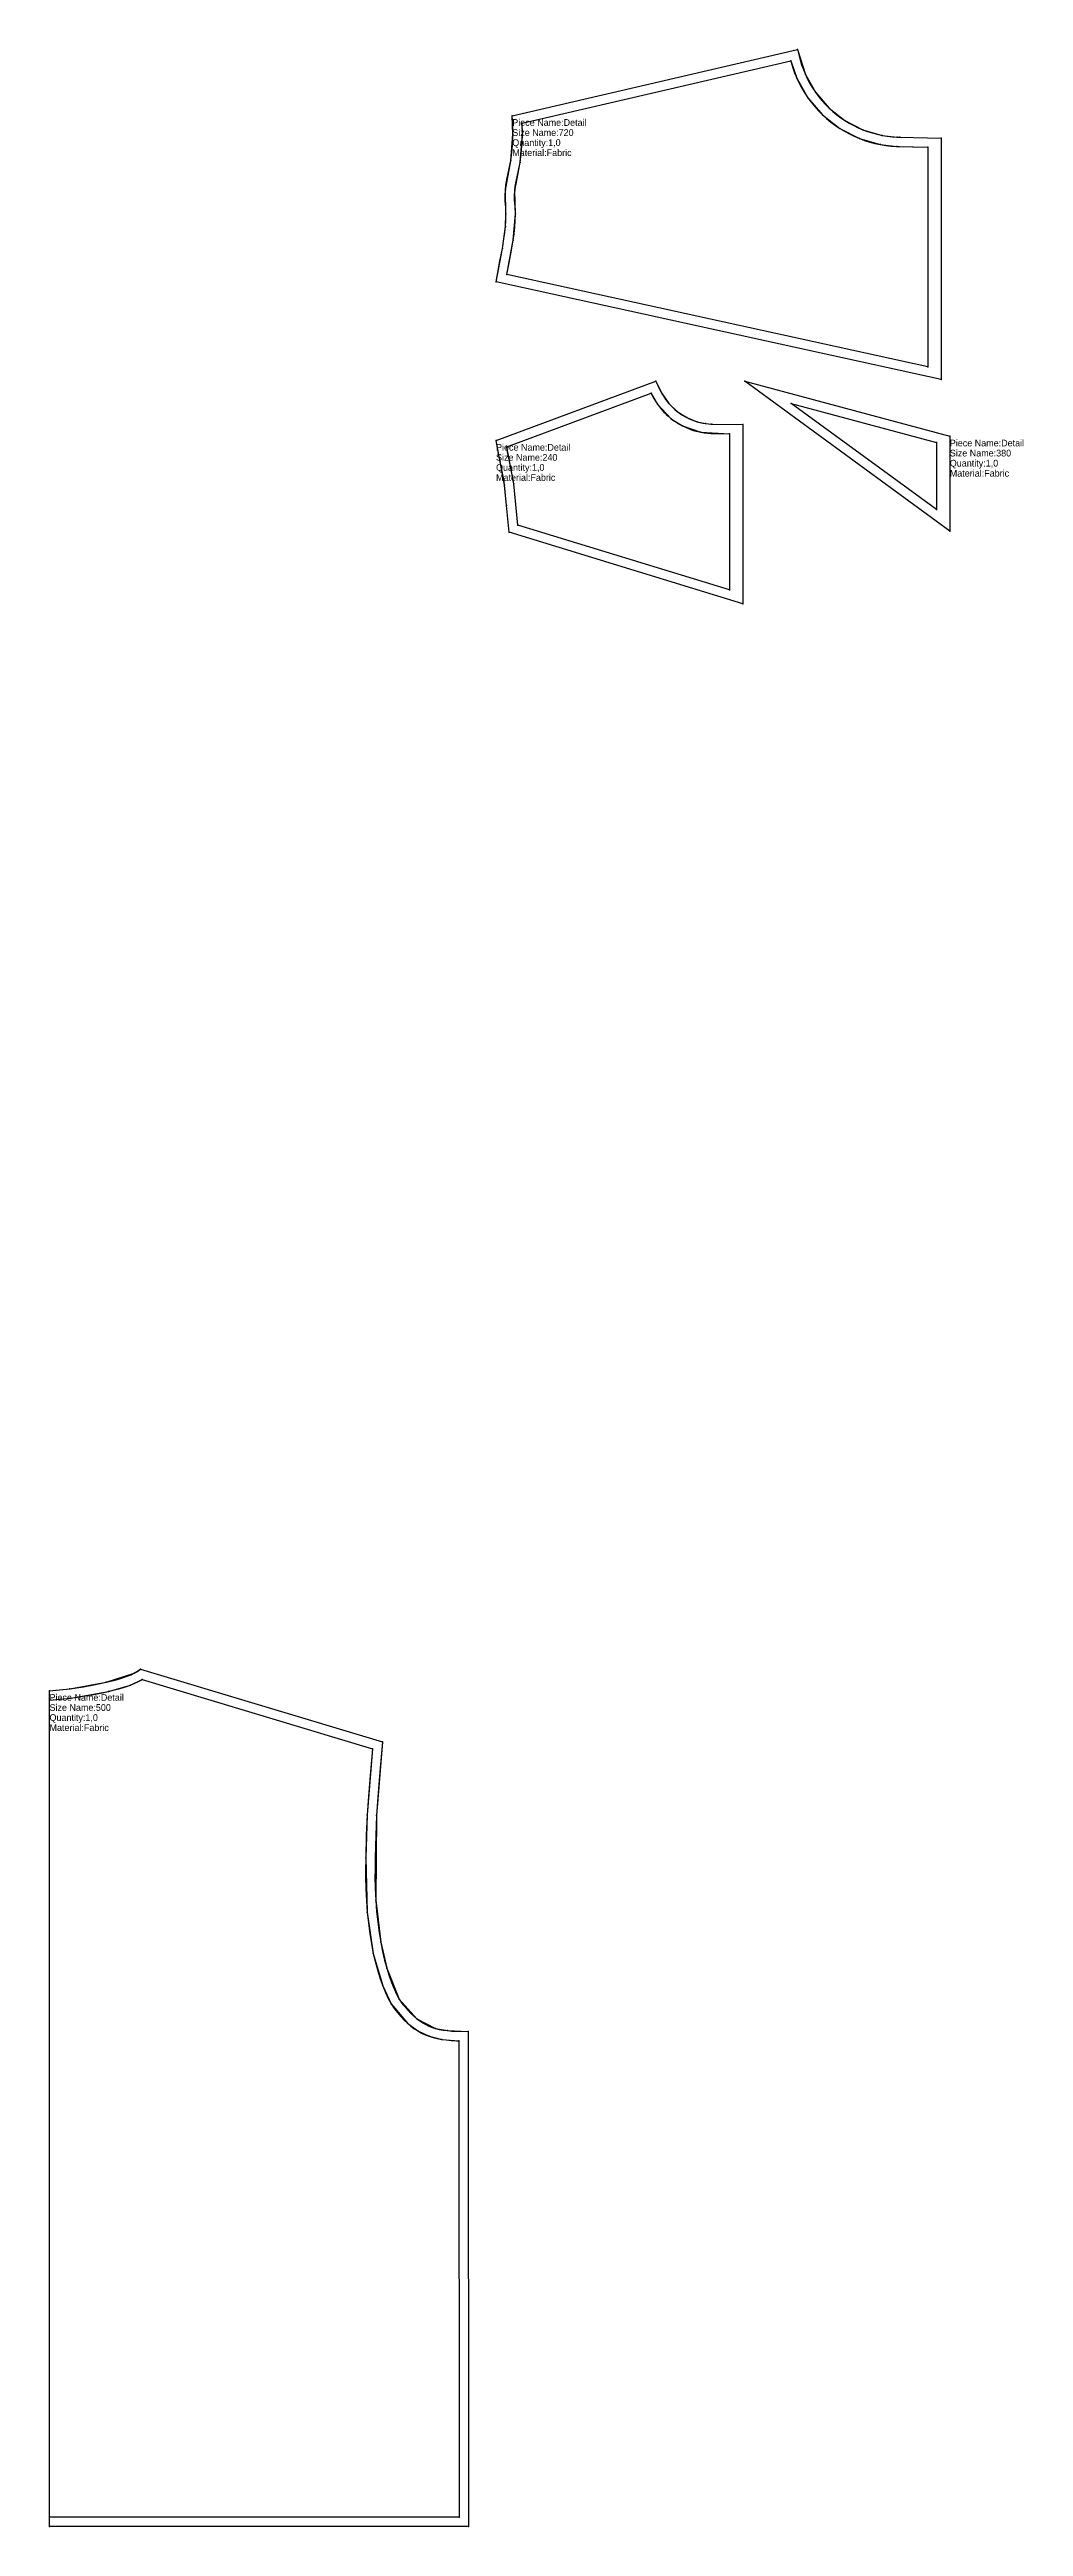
# Model space of a CAD drawing. Extents: x 0 to 1246, y -69 to 9550.
# Drawn here: x 6 to 732, y 7705 to 9550 of the extents above; entities that cross this region are included whole.
import ezdxf

# ---------------------------------------------------------------- set-up
doc = ezdxf.new("R2010")
doc.units = 0
for name, color, linetype in [('1', 7, 'CONTINUOUS'), ('14', 7, 'CONTINUOUS'), ('2', 7, 'CONTINUOUS'), ('3', 7, 'CONTINUOUS'), ('84', 7, 'CONTINUOUS'), ('87', 7, 'CONTINUOUS')]:
    doc.layers.add(name, color=color, linetype=linetype)

# ---------------------------------------------------------------- blocks, each defined once
blk = doc.blocks.new('piece_Detail_s500_M')
at = {"layer": '1'}
blk.add_lwpolyline([(6.35, 8327.87), (21.43, 8329.38), (48.67, 8334.15), (69.56, 8340.94), (74.08, 8343.9), (254.49, 8289.73), (250.14, 8235.02), (249.56, 8171.81), (253.22, 8140.58), (257.69, 8121.18), (267.06, 8098.22), (280.07, 8083.51), (294.12, 8076.29), (302.9, 8074.66), (318.34, 8073.98), (318.61, 7705.33), (6.35, 7705.33)], close=True, dxfattribs=at)
at = {"layer": '14'}
blk.add_lwpolyline([(6.35, 8320.85), (22.3, 8322.43), (50.26, 8327.33), (66.65, 8332.08), (75.36, 8336.21), (247.01, 8284.67), (243.15, 8235.4), (242.06, 8203.42), (243.21, 8162.86), (247.72, 8132.24), (254.71, 8107.96), (261.06, 8094.59), (273.17, 8080.2), (280.87, 8074.41), (289.23, 8070.48), (298.67, 8068.16), (311.35, 8067.15), (311.61, 7712.33), (6.35, 7712.33)], close=True, dxfattribs=at)
at = {"layer": '2'}
for p in [(74.08, 8343.9), (6.35, 8327.87), (75.36, 8336.21), (6.35, 8320.85), (247.01, 8284.67), (254.49, 8289.73), (311.35, 8067.15), (318.34, 8073.98), (6.35, 7712.33), (6.35, 7705.33), (311.61, 7712.33), (318.61, 7705.33)]:
    blk.add_point(p, dxfattribs=at)
at = {"layer": '3'}
for p in [(69.56, 8340.94), (21.43, 8329.38), (22.3, 8322.43), (48.67, 8334.15), (50.26, 8327.33), (66.65, 8332.08), (243.15, 8235.4), (250.14, 8235.02), (242.06, 8203.42), (243.21, 8162.86), (249.56, 8171.81), (253.22, 8140.58), (247.72, 8132.24), (257.69, 8121.18), (254.71, 8107.96), (261.06, 8094.59), (267.06, 8098.22), (280.07, 8083.51), (273.17, 8080.2), (280.87, 8074.41), (289.23, 8070.48), (294.12, 8076.29), (298.67, 8068.16), (302.9, 8074.66)]:
    blk.add_point(p, dxfattribs=at)
at = {"layer": '84'}
blk.add_lwpolyline([(6.35, 8327.87), (10.97, 8328.24), (21.43, 8329.38), (31.78, 8330.86), (39.27, 8332.18), (44.07, 8333.14), (48.67, 8334.15), (53.03, 8335.22), (57.11, 8336.33), (60.85, 8337.48), (64.21, 8338.64), (67.14, 8339.81), (69.56, 8340.94), (71.4, 8341.98), (74.08, 8343.9), (254.49, 8289.73), (252.48, 8267.18), (250.99, 8248.52), (250.14, 8235.02), (249.48, 8220.1), (249.06, 8203.3), (248.97, 8193.96), (248.96, 8189.39), (249.14, 8180.45), (249.56, 8171.81), (250.18, 8163.49), (251.01, 8155.49), (252.03, 8147.85), (253.22, 8140.58), (254.57, 8133.7), (256.06, 8127.22), (257.69, 8121.18), (259.42, 8115.59), (261.25, 8110.47), (263.15, 8105.85), (265.09, 8101.76), (267.06, 8098.22), (269.03, 8095.21), (269.98, 8093.98), (271.1, 8092.58), (273.4, 8089.9), (275.65, 8087.52), (277.87, 8085.39), (280.07, 8083.51), (282.27, 8081.86), (284.5, 8080.41), (286.76, 8079.14), (289.1, 8078.04), (291.54, 8077.09), (294.12, 8076.29), (296.85, 8075.62), (299.77, 8075.08), (302.9, 8074.66), (306.24, 8074.37), (309.86, 8074.19), (318.34, 8073.98), (318.61, 7705.33), (6.35, 7705.33)], close=True, dxfattribs=at)
at = {"layer": '87'}
blk.add_lwpolyline([(6.35, 8320.85), (11.62, 8321.27), (22.3, 8322.43), (32.89, 8323.95), (40.56, 8325.3), (45.51, 8326.28), (50.26, 8327.33), (54.79, 8328.44), (59.05, 8329.61), (63.02, 8330.82), (66.65, 8332.08), (69.92, 8333.38), (72.77, 8334.71), (75.18, 8336.08), (75.36, 8336.21), (247.01, 8284.67), (245.5, 8267.77), (244.01, 8249.01), (243.15, 8235.4), (242.48, 8220.35), (242.06, 8203.42), (241.97, 8194), (241.96, 8189.32), (242.15, 8180.21), (242.57, 8171.38), (243.21, 8162.86), (244.06, 8154.67), (245.1, 8146.83), (246.33, 8139.34), (247.72, 8132.24), (249.27, 8125.53), (250.96, 8119.23), (252.78, 8113.37), (254.71, 8107.96), (256.74, 8103.02), (258.87, 8098.55), (261.06, 8094.59), (263.32, 8091.15), (264.47, 8089.65), (265.72, 8088.1), (268.2, 8085.22), (270.68, 8082.59), (273.17, 8080.2), (275.69, 8078.05), (278.25, 8076.12), (280.87, 8074.41), (283.56, 8072.91), (286.35, 8071.6), (289.23, 8070.48), (292.24, 8069.54), (295.38, 8068.77), (298.67, 8068.16), (302.13, 8067.7), (305.77, 8067.38), (309.6, 8067.19), (311.35, 8067.15), (311.61, 7712.33), (6.35, 7712.33)], close=True, dxfattribs=at)
at = {"layer": '1'}
for s, p in [('Piece Name:Detail', (6.35, 8320.37)), ('Size Name:500', (6.35, 8312.87)), ('Quantity:1,0', (6.35, 8305.37)), ('Material:Fabric', (6.35, 8297.87))]:
    blk.add_text(s, height=5, dxfattribs=at).set_placement(p)
blk = doc.blocks.new('piece_Detail_s240-12_M')
at = {"layer": '1'}
blk.add_lwpolyline([(339.2, 9259.09), (458.35, 9303.28), (462.9, 9293.96), (467.91, 9286.83), (474.15, 9280.87), (481.29, 9276.3), (489.13, 9273.18), (495.34, 9271.84), (499.63, 9271.44), (523.14, 9270.97), (523.14, 9137.62), (348.89, 9190.8), (347.06, 9210.77), (345.51, 9226), (342.14, 9243.26)], close=True, dxfattribs=at)
at = {"layer": '14'}
blk.add_lwpolyline([(347.11, 9254.56), (454.78, 9294.49), (459.49, 9286.25), (469.83, 9275.36), (478.09, 9270.07), (491.93, 9265.31), (513.14, 9264.16), (513.14, 9148), (355.43, 9196.13), (352.46, 9226.88)], close=True, dxfattribs=at)
at = {"layer": '2'}
for p in [(458.35, 9303.28), (454.78, 9294.49), (513.14, 9264.16), (523.14, 9270.97), (339.2, 9259.09), (347.11, 9254.56), (348.89, 9190.8), (355.43, 9196.13), (513.14, 9148), (523.14, 9137.62)]:
    blk.add_point(p, dxfattribs=at)
at = {"layer": '3'}
for p in [(459.49, 9286.25), (462.9, 9293.96), (467.91, 9286.83), (474.15, 9280.87), (469.83, 9275.36), (478.09, 9270.07), (481.29, 9276.3), (489.13, 9273.18), (491.93, 9265.31), (495.34, 9271.84), (499.63, 9271.44), (342.14, 9243.26), (345.51, 9226), (352.46, 9226.88), (347.06, 9210.77)]:
    blk.add_point(p, dxfattribs=at)
at = {"layer": '84'}
blk.add_lwpolyline([(339.2, 9259.09), (458.35, 9303.28), (461.87, 9295.88), (462.9, 9293.96), (464.01, 9292.09), (465.22, 9290.28), (466.52, 9288.53), (467.91, 9286.83), (469.4, 9285.18), (470.15, 9284.41), (470.9, 9283.68), (472.51, 9282.22), (474.15, 9280.87), (475.86, 9279.6), (477.62, 9278.41), (479.43, 9277.31), (481.29, 9276.3), (483.19, 9275.38), (485.13, 9274.55), (487.11, 9273.82), (489.13, 9273.18), (491.17, 9272.64), (493.25, 9272.19), (495.34, 9271.84), (497.46, 9271.59), (499.63, 9271.44), (500.7, 9271.42), (523.14, 9270.97), (523.14, 9137.62), (348.89, 9190.8), (347.06, 9210.77), (345.75, 9223.67), (345.51, 9226), (344.91, 9230.08), (343.73, 9236.01), (342.14, 9243.26), (340.9, 9249.52)], close=True, dxfattribs=at)
at = {"layer": '87'}
blk.add_lwpolyline([(347.11, 9254.56), (454.78, 9294.49), (455.62, 9292.73), (456.8, 9290.51), (458.09, 9288.35), (459.49, 9286.25), (460.99, 9284.22), (462.6, 9282.26), (464.31, 9280.38), (465.2, 9279.47), (466.09, 9278.59), (467.93, 9276.93), (469.83, 9275.36), (471.8, 9273.88), (473.84, 9272.51), (475.94, 9271.24), (478.09, 9270.07), (480.29, 9269.01), (482.54, 9268.05), (484.83, 9267.2), (487.17, 9266.46), (489.53, 9265.83), (491.93, 9265.31), (494.36, 9264.91), (496.82, 9264.62), (499.29, 9264.45), (500.53, 9264.42), (513.14, 9264.16), (513.14, 9148), (355.43, 9196.13), (354.03, 9211.44), (352.72, 9224.38), (352.46, 9226.88), (351.81, 9231.27), (350.58, 9237.44), (349, 9244.69), (347.78, 9250.81)], close=True, dxfattribs=at)
at = {"layer": '1'}
for s, p in [('Size Name:240', (339.2, 9244.09)), ('Piece Name:Detail', (339.2, 9251.59)), ('Quantity:1,0', (339.2, 9236.59)), ('Material:Fabric', (339.2, 9229.09))]:
    blk.add_text(s, height=5, dxfattribs=at).set_placement(p)
blk = doc.blocks.new('piece_Detail_s720-204_M')
at = {"layer": '1'}
blk.add_lwpolyline([(351.29, 9501.05), (563.85, 9550.4), (569.74, 9531.92), (577.3, 9518.55), (587.39, 9506.84), (599.27, 9497.51), (612.58, 9490.68), (626.96, 9486.49), (638.24, 9485.18), (640.15, 9485.12), (671, 9484.5), (671, 9304.65), (339.2, 9377.45), (343.94, 9402.3), (346.22, 9418.65), (346.58, 9428.02), (346.13, 9445.69), (350.17, 9467.51), (351.78, 9487.31)], close=True, dxfattribs=at)
at = {"layer": '14'}
blk.add_lwpolyline([(358.58, 9495.55), (558.81, 9542.04), (563.34, 9529.08), (571.57, 9514.52), (582.58, 9501.75), (595.5, 9491.61), (609.99, 9484.18), (625.65, 9479.61), (637.91, 9478.18), (661, 9477.7), (661, 9314.01), (347.34, 9382.83), (352.04, 9408.31), (353.58, 9428.1), (353.1, 9445.08), (357.06, 9466.32), (358.79, 9487.3)], close=True, dxfattribs=at)
at = {"layer": '2'}
for p in [(558.81, 9542.04), (563.85, 9550.4), (351.29, 9501.05), (358.58, 9495.55), (671, 9484.5), (661, 9477.7), (339.2, 9377.45), (347.34, 9382.83), (661, 9314.01), (671, 9304.65)]:
    blk.add_point(p, dxfattribs=at)
at = {"layer": '3'}
for p in [(563.34, 9529.08), (569.74, 9531.92), (571.57, 9514.52), (577.3, 9518.55), (587.39, 9506.84), (351.78, 9487.31), (358.79, 9487.3), (582.58, 9501.75), (595.5, 9491.61), (599.27, 9497.51), (609.99, 9484.18), (612.58, 9490.68), (626.96, 9486.49), (638.24, 9485.18), (640.15, 9485.12), (350.17, 9467.51), (357.06, 9466.32), (625.65, 9479.61), (637.91, 9478.18), (346.13, 9445.69), (353.1, 9445.08), (346.22, 9418.65), (346.58, 9428.02), (353.58, 9428.1), (343.94, 9402.3), (352.04, 9408.31)]:
    blk.add_point(p, dxfattribs=at)
at = {"layer": '84'}
blk.add_lwpolyline([(351.29, 9501.05), (563.85, 9550.4), (565.85, 9542.79), (566.97, 9539.08), (568.27, 9535.47), (569.74, 9531.92), (571.38, 9528.45), (573.19, 9525.06), (575.16, 9521.75), (577.3, 9518.55), (579.6, 9515.44), (582.06, 9512.44), (584.7, 9509.53), (586.05, 9508.15), (587.39, 9506.84), (590.21, 9504.27), (593.13, 9501.87), (596.15, 9499.61), (599.27, 9497.51), (602.47, 9495.57), (605.77, 9493.78), (609.14, 9492.15), (612.58, 9490.68), (616.09, 9489.38), (619.66, 9488.25), (623.29, 9487.28), (626.96, 9486.49), (630.68, 9485.87), (634.43, 9485.43), (638.24, 9485.18), (640.15, 9485.12), (671, 9484.5), (671, 9304.65), (339.2, 9377.45), (342.1, 9392.77), (343.94, 9402.3), (345.11, 9409.36), (345.75, 9414), (346.22, 9418.65), (346.51, 9423.32), (346.58, 9428.02), (346.39, 9432.81), (346.18, 9435.26), (346, 9437.49), (345.91, 9441.7), (346.13, 9445.69), (346.59, 9449.49), (347.54, 9454.78), (349.07, 9461.79), (350.17, 9467.51), (350.79, 9471.65), (351.31, 9476.27), (351.65, 9481.45), (351.78, 9487.31), (351.66, 9493.97)], close=True, dxfattribs=at)
at = {"layer": '87'}
blk.add_lwpolyline([(358.58, 9495.55), (558.81, 9542.04), (559.11, 9540.89), (560.33, 9536.88), (561.74, 9532.95), (563.34, 9529.08), (565.12, 9525.3), (567.09, 9521.61), (569.25, 9518.01), (571.57, 9514.52), (574.08, 9511.14), (576.76, 9507.87), (579.6, 9504.72), (581.1, 9503.21), (582.58, 9501.75), (585.63, 9498.97), (588.81, 9496.36), (592.1, 9493.9), (595.5, 9491.61), (598.99, 9489.5), (602.57, 9487.55), (606.24, 9485.77), (609.99, 9484.18), (613.81, 9482.76), (617.7, 9481.52), (621.65, 9480.47), (625.65, 9479.61), (629.7, 9478.94), (633.79, 9478.46), (637.91, 9478.18), (639.98, 9478.12), (661, 9477.7), (661, 9314.01), (347.34, 9382.83), (348.98, 9391.45), (350.83, 9401.07), (352.04, 9408.31), (352.7, 9413.17), (353.2, 9418.08), (353.51, 9423.06), (353.58, 9428.1), (353.38, 9433.24), (353.16, 9435.86), (352.99, 9437.85), (352.91, 9441.58), (353.1, 9445.08), (353.51, 9448.45), (354.41, 9453.41), (355.93, 9460.39), (357.06, 9466.32), (357.74, 9470.74), (358.28, 9475.65), (358.65, 9481.14), (358.79, 9487.3), (358.65, 9494.22)], close=True, dxfattribs=at)
at = {"layer": '1'}
for s, p in [('Size Name:720', (351.29, 9486.05)), ('Quantity:1,0', (351.29, 9478.55)), ('Piece Name:Detail', (351.29, 9493.55)), ('Material:Fabric', (351.29, 9471.05))]:
    blk.add_text(s, height=5, dxfattribs=at).set_placement(p)
blk = doc.blocks.new('piece_Detail_s380-69_M')
at = {"layer": '1'}
blk.add_lwpolyline([(677.42, 9262.28), (677.42, 9191.75), (524.67, 9303.28)], close=True, dxfattribs=at)
at = {"layer": '14'}
blk.add_lwpolyline([(667.42, 9257.72), (667.42, 9207.72), (559.14, 9286.78)], close=True, dxfattribs=at)
at = {"layer": '2'}
for p in [(524.67, 9303.28), (559.14, 9286.78), (677.42, 9262.28), (667.42, 9257.72), (667.42, 9207.72), (677.42, 9191.75)]:
    blk.add_point(p, dxfattribs=at)
at = {"layer": '84'}
blk.add_lwpolyline([(677.42, 9262.28), (677.42, 9191.75), (524.67, 9303.28)], close=True, dxfattribs=at)
at = {"layer": '87'}
blk.add_lwpolyline([(667.42, 9257.72), (667.42, 9207.72), (559.14, 9286.78)], close=True, dxfattribs=at)
at = {"layer": '1'}
for s, p in [('Size Name:380', (677.42, 9247.28)), ('Quantity:1,0', (677.42, 9239.78)), ('Piece Name:Detail', (677.42, 9254.78)), ('Material:Fabric', (677.42, 9232.28))]:
    blk.add_text(s, height=5, dxfattribs=at).set_placement(p)

msp = doc.modelspace()

# ---------------------------------------------------------------- block references
at = {"layer": '1'}
for name in ['piece_Detail_s720-204_M', 'piece_Detail_s240-12_M', 'piece_Detail_s380-69_M', 'piece_Detail_s500_M']:
    msp.add_blockref(name, (0, 0), dxfattribs=at)

doc.saveas('drawing.dxf')
